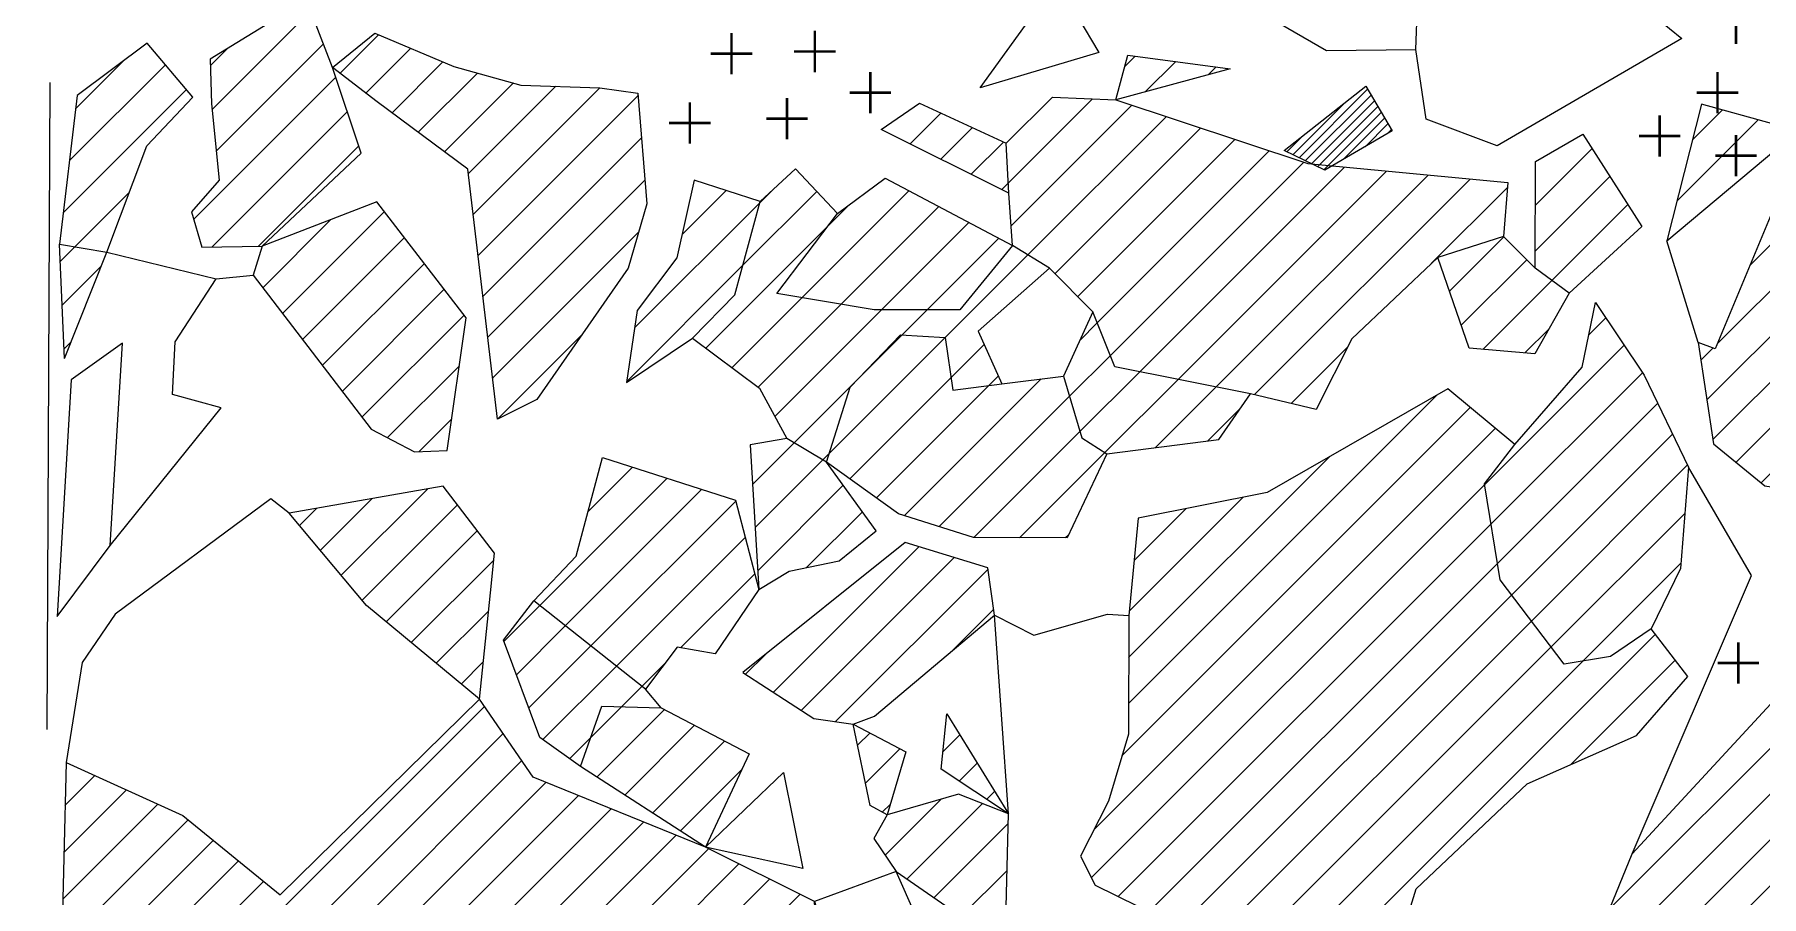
# Model space of a CAD drawing. Header units: metres. Extents: x -431 to -329, y -1728 to -1421.
# Drawn here: x -430.9 to -364.2, y -1552.2 to -1518.9 of the extents above; entities that cross this region are included whole.
import ezdxf

# ---------------------------------------------------------------- set-up
doc = ezdxf.new("R2010")
doc.units = ezdxf.units.M
doc.header["$LTSCALE"] = 25
doc.header["$MEASUREMENT"] = 0
doc.linetypes.add('STRICHPUNKTX2', pattern=[2, 1, -0.5, 0, -0.5])
doc.layers.get('0').update_dxf_attribs({"linetype": 'CONTINUOUS'})
for name, color, linetype in [('FEUER', 1, 'CONTINUOUS'), ('GRABUNGSGRENZE', 3, 'STRICHPUNKTX2'), ('KNOCHEN', 2, 'CONTINUOUS'), ('KNOCHENSCHRAFF', 2, 'CONTINUOUS'), ('STEINE', 4, 'CONTINUOUS')]:
    doc.layers.add(name, color=color, linetype=linetype)

# ---------------------------------------------------------------- blocks, each defined once
blk = doc.blocks.new('*X2')
at = {"color": 0}
for p, q in [((-382.04, -1523.664), (-379.394, -1521.017)), ((-382.278, -1523.548), (-380.236, -1521.506)), ((-381.802, -1523.78), (-379.263, -1521.241)), ((-381.565, -1523.896), (-379.133, -1521.464)), ((-381.327, -1524.012), (-379.002, -1521.687)), ((-381.089, -1524.127), (-378.872, -1521.91)), ((-380.345, -1523.737), (-378.742, -1522.133)), ((-379.495, -1523.24), (-378.611, -1522.356)), ((-382.516, -1523.432), (-381.885, -1522.802)), ((-378.644, -1522.743), (-378.481, -1522.579))]:
    blk.add_line(p, q, dxfattribs=at)
blk = doc.blocks.new('*X9')
at = {"color": 0}
for p, q in [((-370.042, -1552.678), (-357.229, -1539.865)), ((-371.262, -1555.666), (-356.879, -1541.283)), ((-372.482, -1558.654), (-356.529, -1542.701)), ((-372.917, -1560.857), (-356.179, -1544.118)), ((-424.296, -1555.667), (-413.499, -1544.869)), ((-422.856, -1555.995), (-412.776, -1545.915)), ((-421.417, -1556.323), (-412.054, -1546.961)), ((-429.7, -1548.696), (-428.544, -1547.54)), ((-420.07, -1556.744), (-411.122, -1547.796)), ((-429.742, -1550.507), (-427.327, -1548.091)), ((-418.736, -1557.178), (-409.867, -1548.309)), ((-429.785, -1552.317), (-426.11, -1548.642)), ((-417.402, -1557.612), (-408.611, -1548.821)), ((-429.828, -1554.128), (-424.943, -1549.243)), ((-416.073, -1558.05), (-407.356, -1549.333)), ((-414.747, -1558.492), (-406.1, -1549.845)), ((-428.615, -1554.683), (-423.97, -1550.037)), ((-413.421, -1558.934), (-404.852, -1550.365)), ((-427.175, -1555.011), (-422.996, -1550.831)), ((-412.095, -1559.376), (-403.671, -1550.952)), ((-425.736, -1555.339), (-422.022, -1551.625)), ((-410.779, -1559.828), (-402.491, -1551.539)), ((-409.467, -1560.284), (-401.311, -1552.127))]:
    blk.add_line(p, q, dxfattribs=at)
blk = doc.blocks.new('*X10')
at = {"color": 0}
for p, q in [((-424.023, -1521.807), (-420.212, -1517.995)), ((-419.076, -1520.395), (-417.596, -1518.915)), ((-424.085, -1520.101), (-423.44, -1519.455)), ((-423.862, -1523.413), (-419.717, -1519.268)), ((-418.077, -1521.164), (-416.351, -1519.438)), ((-388.78, -1520.151), (-388.37, -1519.741)), ((-429.526, -1523.774), (-425.823, -1520.071)), ((-429.29, -1521.77), (-427.441, -1519.921)), ((-417.07, -1521.924), (-415.106, -1519.96)), ((-416.056, -1522.678), (-413.769, -1520.391)), ((-387.98, -1521.118), (-386.807, -1519.946)), ((-385.549, -1520.455), (-385.245, -1520.151)), ((-429.763, -1525.778), (-425.011, -1521.027)), ((-424.732, -1526.051), (-419.237, -1520.556)), ((-415.042, -1523.432), (-412.385, -1520.775)), ((-414.12, -1524.278), (-410.746, -1520.904)), ((-413.933, -1525.859), (-409.041, -1520.967)), ((-413.746, -1527.44), (-407.568, -1521.261)), ((-393.27, -1524.641), (-390.019, -1521.39)), ((-393.159, -1526.298), (-388.499, -1521.637)), ((-366.849, -1522.969), (-365.699, -1521.819)), ((-424.029, -1527.116), (-418.793, -1521.88)), ((-397.061, -1523.128), (-395.871, -1521.939)), ((-395.881, -1523.716), (-394.659, -1522.494)), ((-392.515, -1527.421), (-387.171, -1522.078)), ((-391.47, -1528.144), (-385.844, -1522.518)), ((-367.448, -1525.336), (-364.314, -1522.201)), ((-422.227, -1527.082), (-418.349, -1523.204)), ((-413.56, -1529.021), (-407.436, -1522.897)), ((-394.701, -1524.304), (-393.447, -1523.05)), ((-390.589, -1529.03), (-384.517, -1522.959)), ((-389.836, -1530.046), (-383.19, -1523.4)), ((-389.33, -1531.307), (-381.863, -1523.84)), ((-372.919, -1525.503), (-370.725, -1523.309)), ((-364.624, -1527.815), (-360.25, -1523.44)), ((-413.373, -1530.602), (-407.304, -1524.533)), ((-388.193, -1531.938), (-380.282, -1524.027)), ((-386.717, -1532.23), (-378.668, -1524.181)), ((-385.24, -1532.521), (-377.053, -1524.334)), ((-383.769, -1532.818), (-375.439, -1524.487)), ((-372.924, -1527.276), (-370.036, -1524.388)), ((-365.882, -1530.84), (-359.034, -1523.992)), ((-429.321, -1527.105), (-427.211, -1524.994)), ((-405.867, -1526.631), (-404.168, -1524.932)), ((-403.529, -1527.828), (-400.664, -1524.964)), ((-402.872, -1525.404), (-402.408, -1524.94)), ((-401.24, -1529.075), (-397.107, -1524.942)), ((-393.521, -1524.892), (-393.27, -1524.641)), ((-376.936, -1527.752), (-373.998, -1524.814)), ((-366.291, -1533.017), (-357.818, -1524.544)), ((-366.057, -1534.551), (-356.603, -1525.097)), ((-421.298, -1529.688), (-417.357, -1525.747)), ((-407.698, -1530.23), (-402.872, -1525.404)), ((-400.199, -1526.266), (-399.439, -1525.507)), ((-399.723, -1529.326), (-395.951, -1525.554)), ((-372.285, -1528.404), (-369.347, -1525.467)), ((-422.064, -1528.686), (-419.43, -1526.052)), ((-404.953, -1531.02), (-400.199, -1526.266)), ((-398.166, -1529.537), (-394.795, -1526.166)), ((-429.879, -1527.662), (-429.321, -1527.105)), ((-420.532, -1530.689), (-416.589, -1526.747)), ((-413.186, -1532.183), (-407.549, -1526.546)), ((-396.404, -1529.542), (-393.639, -1526.778)), ((-376.236, -1528.82), (-374.134, -1526.718)), ((-365.166, -1535.428), (-356.879, -1527.14)), ((-429.806, -1529.357), (-428.286, -1527.837)), ((-419.766, -1531.691), (-415.821, -1527.747)), ((-408.006, -1532.306), (-403.529, -1527.828)), ((-395.707, -1530.613), (-392.515, -1527.421)), ((-375.783, -1530.135), (-373.252, -1527.604)), ((-374.95, -1531.07), (-372.285, -1528.404)), ((-419, -1532.693), (-415.053, -1528.746)), ((-403.942, -1531.777), (-401.24, -1529.075)), ((-418.234, -1533.695), (-414.285, -1529.746)), ((-402.932, -1532.535), (-399.723, -1529.326)), ((-402.286, -1533.657), (-398.166, -1529.537)), ((-397.371, -1530.509), (-396.404, -1529.542)), ((-370.848, -1530.504), (-370.196, -1529.852)), ((-364.198, -1536.227), (-357.659, -1529.689)), ((-413.001, -1533.765), (-409.724, -1530.488)), ((-398.902, -1532.041), (-397.371, -1530.509)), ((-390.513, -1530.723), (-389.836, -1530.046)), ((-373.318, -1531.205), (-372.388, -1530.275)), ((-429.733, -1531.052), (-429.457, -1530.776)), ((-400.19, -1535.097), (-395.707, -1530.613)), ((-395.48, -1532.154), (-394.204, -1530.879)), ((-382.347, -1533.163), (-380.16, -1530.976)), ((-374.876, -1536.299), (-369.488, -1530.911)), ((-366.526, -1531.484), (-366.061, -1531.019)), ((-417.253, -1534.482), (-414.47, -1531.699)), ((-390.905, -1532.883), (-389.33, -1531.307)), ((-401.539, -1534.677), (-398.902, -1532.041)), ((-399.396, -1536.07), (-395.48, -1532.154)), ((-398.364, -1536.806), (-394.021, -1532.463)), ((-397.281, -1537.49), (-391.997, -1532.207)), ((-394.021, -1532.463), (-393.659, -1532.101)), ((-390.503, -1534.248), (-388.193, -1531.938)), ((-389.543, -1535.056), (-386.717, -1532.23)), ((-387.584, -1534.865), (-385.24, -1532.521)), ((-374.63, -1537.821), (-368.78, -1531.971)), ((-395.94, -1537.918), (-390.905, -1532.883)), ((-388.631, -1544.751), (-376.73, -1532.849)), ((-374.384, -1539.343), (-368.193, -1533.152)), ((-416.023, -1535.019), (-414.762, -1533.758)), ((-388.884, -1546.771), (-375.429, -1533.316)), ((-385.561, -1534.609), (-384.336, -1533.385)), ((-394.597, -1538.342), (-390.503, -1534.248)), ((-389.948, -1549.604), (-374.462, -1534.117)), ((-373.836, -1540.562), (-367.618, -1534.344)), ((-403.149, -1536.288), (-401.539, -1534.677)), ((-400.436, -1535.343), (-400.19, -1535.097)), ((-392.834, -1538.347), (-389.543, -1535.056)), ((-409.499, -1537.335), (-407.784, -1535.619)), ((-403.048, -1537.955), (-400.436, -1535.343)), ((-388.626, -1542.978), (-380.868, -1535.219)), ((-373.072, -1541.566), (-367.043, -1535.537)), ((-419.033, -1539.798), (-415.693, -1536.457)), ((-411.364, -1540.967), (-406.445, -1536.048)), ((-410.378, -1541.749), (-405.106, -1536.476)), ((-402.947, -1539.621), (-399.647, -1536.321)), ((-390.065, -1551.488), (-374.876, -1536.299)), ((-419.839, -1538.836), (-417.839, -1536.836)), ((-418.227, -1540.76), (-414.542, -1537.074)), ((-409.392, -1542.531), (-403.796, -1536.935)), ((-388.605, -1541.189), (-384.198, -1536.782)), ((-420.645, -1537.874), (-419.986, -1537.215)), ((-401.062, -1539.504), (-398.903, -1537.345)), ((-389.026, -1552.216), (-374.63, -1537.821)), ((-388.414, -1539.23), (-386.411, -1537.227)), ((-372.308, -1542.57), (-367.144, -1537.406)), ((-417.296, -1541.596), (-413.778, -1538.078)), ((-408.406, -1543.313), (-403.43, -1538.336)), ((-391.071, -1538.352), (-390.939, -1538.22)), ((-416.331, -1542.398), (-413.143, -1539.211)), ((-402.343, -1544.321), (-396.722, -1538.7)), ((-401.273, -1545.018), (-395.367, -1539.113)), ((-405.928, -1542.602), (-403.063, -1539.737)), ((-399.941, -1545.454), (-394.048, -1539.561)), ((-387.841, -1552.799), (-374.384, -1539.343)), ((-371.087, -1543.117), (-367.3, -1539.329)), ((-415.365, -1543.2), (-413.345, -1541.18)), ((-412.751, -1542.354), (-411.364, -1540.967)), ((-395.42, -1542.701), (-393.837, -1541.118)), ((-386.656, -1553.382), (-373.836, -1540.562)), ((-412.269, -1543.64), (-410.378, -1541.749)), ((-385.471, -1553.965), (-373.072, -1541.566)), ((-411.787, -1544.926), (-409.392, -1542.531)), ((-381.916, -1555.713), (-368.283, -1542.08)), ((-414.399, -1544.002), (-413.545, -1543.148)), ((-403.413, -1543.623), (-402.623, -1542.832)), ((-384.286, -1554.548), (-372.308, -1542.57)), ((-383.101, -1555.131), (-371.087, -1543.117)), ((-371.545, -1547.11), (-367.512, -1543.077)), ((-411.245, -1546.151), (-408.406, -1543.313)), ((-407.42, -1544.095), (-406.541, -1543.215)), ((-408.203, -1544.877), (-407.42, -1544.095)), ((-409.388, -1546.062), (-408.203, -1544.877)), ((-409.157, -1547.599), (-406.544, -1544.986)), ((-408.083, -1548.293), (-405.385, -1545.595)), ((-410.214, -1546.888), (-409.388, -1546.062)), ((-407.01, -1548.987), (-404.227, -1546.204)), ((-399.088, -1546.369), (-398.609, -1545.89)), ((-398.785, -1547.834), (-397.453, -1546.501)), ((-395.79, -1546.607), (-395.148, -1545.964)), ((-395.165, -1547.749), (-394.475, -1547.059)), ((-405.936, -1549.681), (-403.557, -1547.302)), ((-398.026, -1550.61), (-395.863, -1548.447)), ((-394.107, -1548.459), (-393.802, -1548.154)), ((-398.138, -1548.954), (-397.823, -1548.639)), ((-397.181, -1551.532), (-394.27, -1548.622)), ((-396.135, -1552.255), (-393.278, -1549.397)), ((-395.09, -1552.977), (-393.319, -1551.206))]:
    blk.add_line(p, q, dxfattribs=at)
blk = doc.blocks.new('LB')
at = {"layer": 'FEUER', "const_width": 0.1}
for points in [[(0, 0), (0, -1.6)], [(-0.8, -0.8), (0.8, -0.8)]]:
    blk.add_lwpolyline(points, dxfattribs=at)

msp = doc.modelspace()

# ---------------------------------------------------------------- linework, layer by layer
at = {"layer": 'GRABUNGSGRENZE', "flags": 128}
msp.add_lwpolyline([(-430.006, -1420.559), (-430.05, -1470.885), (-430.875, -1650.477), (-422.289, -1669.616), (-422.594, -1704.639)], dxfattribs=at)
at = {"layer": 'KNOCHEN'}
msp.add_lwpolyline([(-382.622, -1523.381), (-379.463, -1520.899), (-378.451, -1522.63), (-381.048, -1524.148), (-382.622, -1523.381)], dxfattribs=at)
at = {"layer": 'STEINE'}
for points in [[(-374.386, -1523.201), (-377.128, -1522.176), (-377.527, -1519.481), (-377.471, -1517.753), (-379.188, -1513.834), (-374.763, -1512.881), (-373.145, -1515.885), (-369.641, -1517.115), (-367.257, -1519.053), (-374.386, -1523.201)], [(-394.357, -1520.957), (-391.397, -1516.848), (-389.778, -1519.598), (-394.357, -1520.957)], [(-424.092, -1519.855), (-424.046, -1521.583), (-423.749, -1524.532), (-424.82, -1525.749), (-424.418, -1527.123), (-422.079, -1527.079), (-418.256, -1523.481), (-419.365, -1520.173), (-420.374, -1517.578), (-424.092, -1519.855)], [(-383.724, -1517.938), (-380.984, -1519.522), (-377.527, -1519.481)], [(-414.141, -1524.103), (-417.641, -1521.5), (-419.365, -1520.173), (-417.735, -1518.856), (-414.688, -1520.136), (-412.098, -1520.855), (-409.048, -1520.966), (-407.575, -1521.173), (-407.231, -1525.444), (-407.95, -1527.933), (-411.472, -1533.006), (-412.999, -1533.764), (-414.141, -1524.103)], [(-424.757, -1521.327), (-426.53, -1519.238), (-429.23, -1521.263), (-429.907, -1527.005), (-428.078, -1527.316), (-426.541, -1523.202), (-424.757, -1521.327)], [(-389.123, -1521.43), (-388.66, -1519.703), (-384.697, -1520.223), (-389.123, -1521.43)], [(-393.251, -1525.027), (-398.174, -1522.573), (-396.697, -1521.561), (-393.347, -1523.095)], [(-391.683, -1527.929), (-393.104, -1527.061), (-393.251, -1525.027), (-393.347, -1523.095), (-391.562, -1521.321), (-389.123, -1521.43), (-381.708, -1523.892), (-373.984, -1524.626), (-374.142, -1526.709), (-376.686, -1527.515), (-379.999, -1530.657), (-381.38, -1533.398), (-383.92, -1532.781), (-389.153, -1531.749), (-390.011, -1529.612), (-391.683, -1527.929)], [(-366.631, -1530.798), (-366.032, -1534.714), (-364.054, -1536.346), (-361.31, -1536.761), (-359.734, -1536.46), (-356.295, -1525.236), (-360.915, -1523.138), (-366.502, -1521.597), (-367.839, -1526.88)], [(-371.607, -1528.903), (-372.926, -1527.933), (-372.914, -1523.815), (-371.081, -1522.753), (-368.803, -1526.318), (-371.607, -1528.903)], [(-366.631, -1530.798), (-367.839, -1526.88), (-363.559, -1523.283), (-363.206, -1524.403), (-365.97, -1531.054), (-366.631, -1530.798)], [(-402.859, -1525.355), (-405.398, -1524.535), (-406.068, -1527.532), (-407.599, -1529.561), (-408.014, -1532.355), (-405.467, -1530.634), (-403.835, -1528.962), (-402.859, -1525.355)], [(-402.859, -1525.355), (-401.483, -1524.088), (-399.861, -1525.821)], [(-399.861, -1525.821), (-398.027, -1524.454), (-393.104, -1527.061), (-395.145, -1529.546), (-398.449, -1529.536), (-402.209, -1528.916), (-399.861, -1525.821)], [(-422.438, -1528.196), (-417.881, -1534.157), (-416.206, -1535.026), (-414.935, -1534.979), (-414.208, -1529.847), (-417.652, -1525.363), (-422.079, -1527.079), (-422.438, -1528.196)], [(-429.717, -1531.428), (-429.907, -1527.005)], [(-374.142, -1526.709), (-372.926, -1527.933)], [(-429.717, -1531.428), (-428.078, -1527.316)], [(-428.078, -1527.316), (-423.862, -1528.344)], [(-371.607, -1528.903), (-372.935, -1531.237), (-375.476, -1531.026), (-376.686, -1527.515)], [(-425.553, -1532.813), (-425.445, -1530.78), (-423.862, -1528.344), (-422.438, -1528.196)], [(-391.683, -1527.929), (-394.435, -1530.361), (-393.526, -1532.397)], [(-390.011, -1529.612), (-391.136, -1532.099)], [(-368.442, -1541.874), (-370.021, -1542.937), (-371.801, -1543.237), (-374.282, -1539.976), (-374.881, -1536.264), (-373.708, -1534.742), (-371.107, -1531.751), (-370.591, -1529.261), (-368.718, -1532.063), (-367, -1535.626), (-367.317, -1539.539), (-368.442, -1541.874)], [(-400.296, -1535.428), (-399.372, -1532.533), (-397.435, -1530.505), (-395.707, -1530.612), (-395.408, -1532.646), (-393.526, -1532.397), (-391.136, -1532.099), (-390.431, -1534.491), (-389.467, -1535.103), (-391.002, -1538.352), (-394.611, -1538.342), (-397.506, -1537.418), (-400.296, -1535.428)], [(-430, -1541.391), (-427.959, -1538.652), (-427.478, -1530.825), (-429.465, -1532.242), (-430, -1541.391)], [(-405.467, -1530.634), (-402.88, -1532.574), (-401.818, -1534.508)], [(-427.959, -1538.652), (-423.673, -1533.327), (-425.553, -1532.813)], [(-389.467, -1535.103), (-385.145, -1534.557), (-383.92, -1532.781)], [(-373.708, -1534.742), (-376.294, -1532.6), (-383.27, -1536.595), (-388.255, -1537.598), (-388.621, -1541.358)], [(-401.818, -1534.508), (-403.242, -1534.758), (-402.903, -1540.351), (-401.731, -1539.643), (-399.799, -1539.242), (-398.372, -1538.077), (-400.296, -1535.428), (-401.818, -1534.508)], [(-407.285, -1544.202), (-411.596, -1540.783), (-409.965, -1539.06), (-408.937, -1535.25), (-403.808, -1536.892), (-402.903, -1540.351), (-404.587, -1542.837), (-406.061, -1542.579), (-407.285, -1544.202)], [(-369.179, -1550.565), (-364.572, -1539.801), (-367, -1535.626)], [(-429.66, -1547.034), (-429.834, -1554.405), (-421.249, -1556.361), (-416.831, -1557.797), (-411.752, -1559.49), (-408.655, -1560.566), (-407.596, -1563.823), (-405.261, -1564.897), (-403.13, -1566.276), (-399.17, -1567.914), (-400.315, -1559.675), (-400.752, -1552.405), (-404.965, -1550.308), (-411.616, -1547.595), (-413.692, -1544.59), (-413.273, -1540.474), (-413.116, -1538.949), (-415.091, -1536.351), (-421.042, -1537.401)], [(-421.042, -1537.401), (-421.752, -1536.84), (-427.763, -1541.296), (-429.039, -1543.173), (-429.66, -1547.034), (-425.142, -1549.081), (-421.389, -1552.142), (-413.692, -1544.59), (-418.053, -1540.968), (-421.042, -1537.401)], [(-397.255, -1538.537), (-403.522, -1543.552), (-400.782, -1545.339), (-399.258, -1545.547), (-398.443, -1545.244), (-393.806, -1541.343), (-394.055, -1539.513), (-397.255, -1538.537)], [(-373.326, -1560.719), (-369.179, -1550.565), (-360.051, -1540.679), (-357.353, -1539.365), (-350.871, -1565.614), (-359.161, -1566.86), (-366.927, -1562.873), (-373.326, -1560.719)], [(-409.785, -1547.194), (-411.358, -1546.071), (-412.77, -1542.305), (-411.596, -1540.783)], [(-393.269, -1549.021), (-393.806, -1541.343), (-392.283, -1542.11), (-389.434, -1541.305), (-388.621, -1541.358), (-388.635, -1545.933), (-389.405, -1548.524), (-390.478, -1550.655), (-389.922, -1551.775), (-379.11, -1557.093), (-377.519, -1551.913), (-373.238, -1547.859), (-369.013, -1545.99), (-367.024, -1543.708), (-368.442, -1541.874)], [(-406.678, -1544.915), (-407.285, -1544.202)], [(-409.785, -1547.194), (-408.965, -1544.858), (-406.678, -1544.915), (-403.277, -1546.704), (-404.965, -1550.308), (-409.785, -1547.194)], [(-395.857, -1547.285), (-395.647, -1545.15), (-393.269, -1549.021), (-395.857, -1547.285)], [(-398.606, -1548.7), (-399.258, -1545.547), (-397.227, -1546.62), (-397.946, -1549.058), (-398.606, -1548.7)], [(-401.205, -1551.133), (-404.965, -1550.308), (-401.957, -1547.42), (-401.205, -1551.133)], [(-397.946, -1549.058), (-398.457, -1549.972), (-397.597, -1551.245), (-393.386, -1554.155), (-393.269, -1549.021), (-395.199, -1548.253), (-397.946, -1549.058)], [(-395.637, -1559.028), (-396.132, -1554.553), (-397.597, -1551.245), (-400.752, -1552.405), (-398.335, -1560.342), (-395.637, -1559.028)]]:
    msp.add_lwpolyline(points, dxfattribs=at)

# ---------------------------------------------------------------- block references
at = {"layer": 'FEUER'}
for name, p in [('*X10', (0, 0)), ('LB', (-365.168, -1517.67)), ('LB', (-403.96, -1518.843)), ('LB', (-400.742, -1518.759)), ('LB', (-398.597, -1520.351)), ('LB', (-365.883, -1520.351)), ('LB', (-405.569, -1521.524)), ('LB', (-401.815, -1521.356)), ('LB', (-368.118, -1522.026)), ('LB', (-365.168, -1522.78)), ('*X9', (0, 0)), ('LB', (-365.079, -1542.385))]:
    msp.add_blockref(name, p, dxfattribs=at)
at = {"layer": 'KNOCHENSCHRAFF'}
msp.add_blockref('*X2', (0, 0), dxfattribs=at)

doc.saveas('drawing.dxf')
